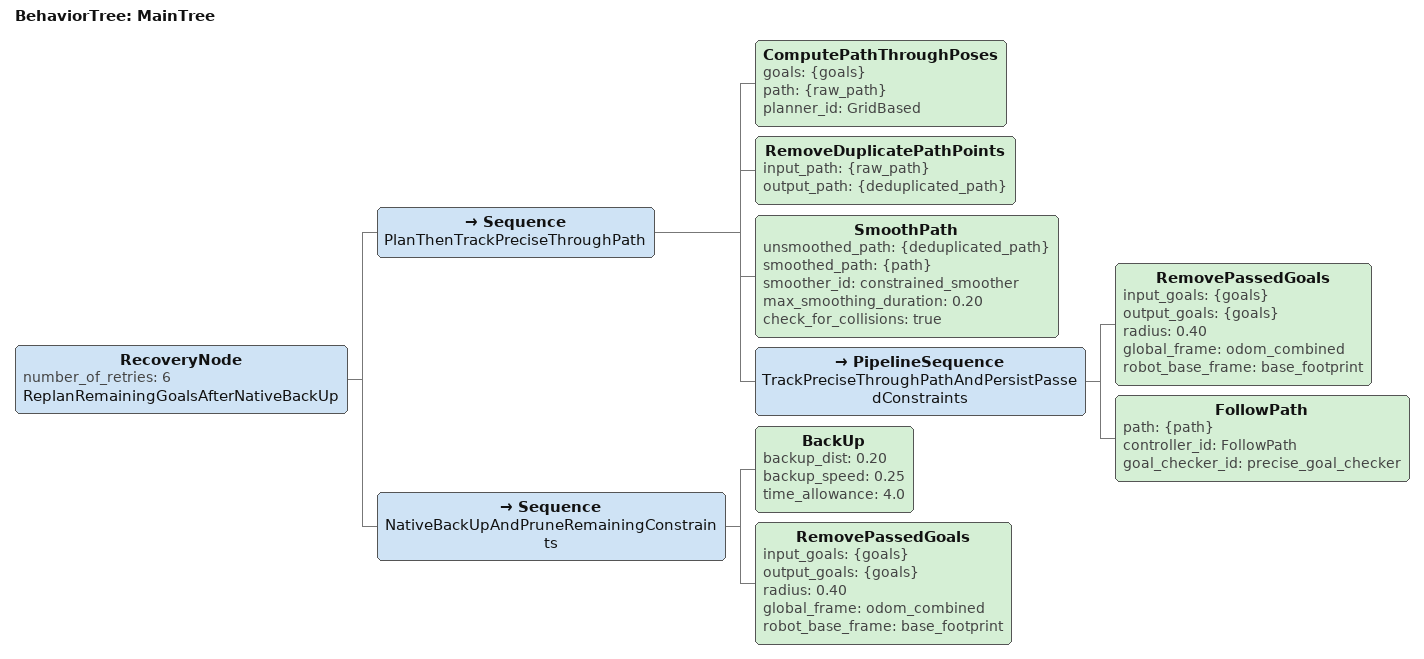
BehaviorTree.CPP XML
<!-- Up to six native BackUp recoveries replan only remaining constraints. -->
<root main_tree_to_execute="MainTree">
  <BehaviorTree ID="MainTree">
    <RecoveryNode number_of_retries="6" name="ReplanRemainingGoalsAfterNativeBackUp">
      <Sequence name="PlanThenTrackPreciseThroughPath">
        <ComputePathThroughPoses goals="{goals}" path="{raw_path}" planner_id="GridBased"/>
        <RemoveDuplicatePathPoints input_path="{raw_path}" output_path="{deduplicated_path}"/>
        <SmoothPath unsmoothed_path="{deduplicated_path}" smoothed_path="{path}" smoother_id="constrained_smoother" max_smoothing_duration="0.20" check_for_collisions="true"/>
        <PipelineSequence name="TrackPreciseThroughPathAndPersistPassedConstraints">
          <RemovePassedGoals input_goals="{goals}" output_goals="{goals}" radius="0.40" global_frame="odom_combined" robot_base_frame="base_footprint"/>
          <FollowPath path="{path}" controller_id="FollowPath" goal_checker_id="precise_goal_checker"/>
        </PipelineSequence>
      </Sequence>
      <Sequence name="NativeBackUpAndPruneRemainingConstraints">
        <BackUp backup_dist="0.20" backup_speed="0.25" time_allowance="4.0"/>
        <RemovePassedGoals input_goals="{goals}" output_goals="{goals}" radius="0.40" global_frame="odom_combined" robot_base_frame="base_footprint"/>
      </Sequence>
    </RecoveryNode>
  </BehaviorTree>
</root>
